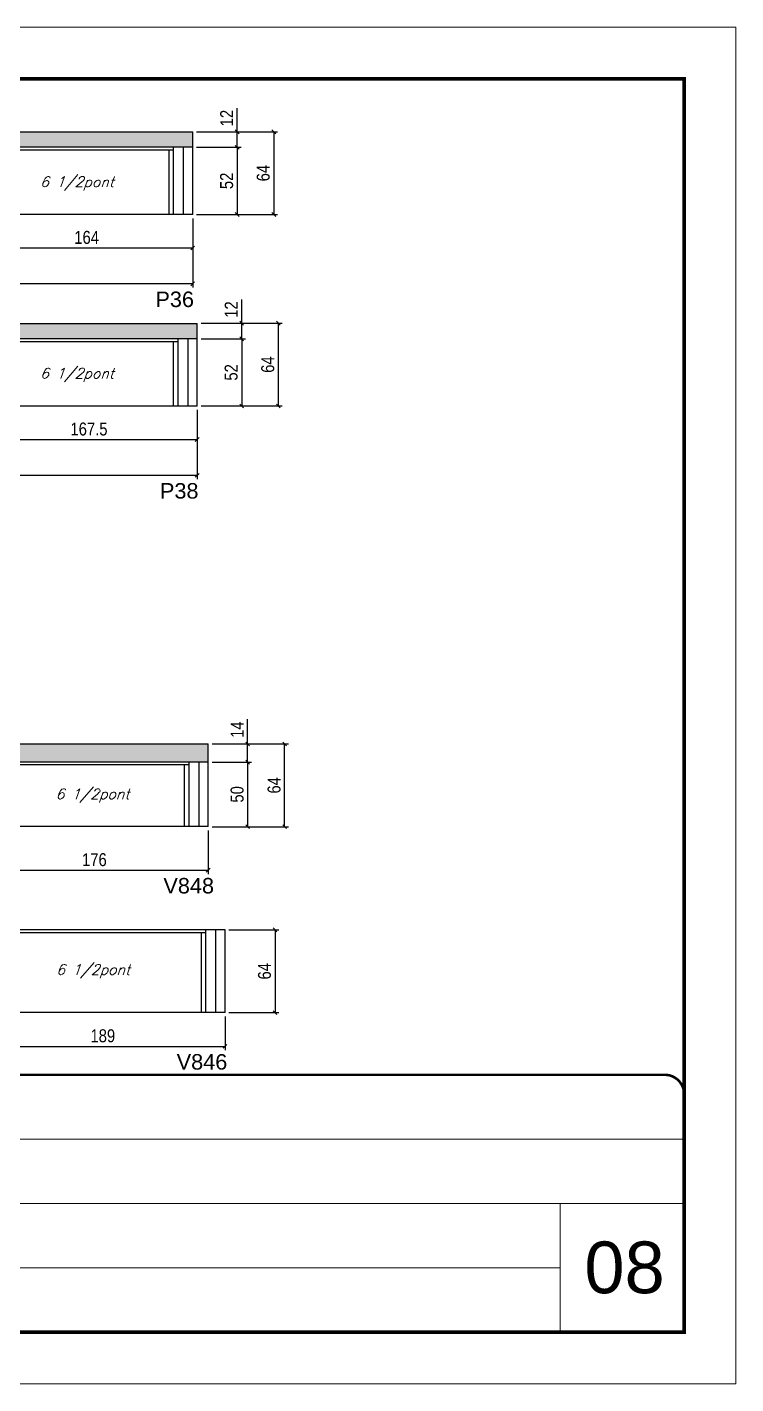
# Model space of a CAD drawing. Extents: x 3309 to 9590, y -2522 to 14608.
# Drawn here: x 9015 to 9563, y 12409 to 13459 of the extents above; entities that cross this region are included whole.
import ezdxf

# ---------------------------------------------------------------- set-up
doc = ezdxf.new("R2010")
doc.units = 0
doc.linetypes.add('CONTINUO', pattern=[0])
doc.linetypes.add('DASHED', pattern=[0.75, 0.5, -0.25])
for name, color, linetype in [('5', 5, 'Continuous'), ('COTA', 241, 'Continuous'), ('Painéis', 200, 'Continuous'), ('SARR_2.2x7', 40, 'Continuous'), ('SARR_3.5x7', 81, 'Continuous'), ('texto', 7, 'Continuous')]:
    doc.layers.add(name, color=color, linetype=linetype)
for name, color, linetype, lineweight in [('CARIMBO', 255, 'Continuous', 9), ('Folhas', 255, 'Continuous', 9), ('SARRAFO DE PRESSAO', 251, 'DASHED', 9)]:
    doc.layers.add(name, color=color, linetype=linetype, lineweight=lineweight)
doc.styles.add('ARIAL', font='arial.ttf')
doc.styles.add('COTA TECNICA', font='techl___.ttf', dxfattribs={"height": 10})
doc.styles.add('Romans', font='romans.shx')
doc.styles.get("Standard").update_dxf_attribs({"font": 'arial.ttf'})
doc.dimstyles.new('PAINEL', dxfattribs={"dimtxt": 10, "dimasz": 3, "dimexe": 3, "dimexo": 3, "dimgap": 3, "dimtad": 1, "dimdec": 1, "dimzin": 12, "dimdsep": 46, "dimtxsty": 'COTA TECNICA', "dimblk1": 'OBLIQUE', "dimblk2": 'OBLIQUE', "dimsah": 1, "dimcen": 0.9, "dimclrd": 4, "dimclre": 4, "dimclrt": 240, "dimadec": 1, "dimazin": 3, "dimtfac": 1, "dimtdec": 1, "dimtmove": 0, "dimatfit": 3, "dimfxl": 1, "dimtolj": 1, "dimtzin": 12, "dimarcsym": 0})

# ---------------------------------------------------------------- blocks, each defined once
blk = doc.blocks.new('9999999999')
at = {"color": 30, "linetype": 'CONTINUO'}
for p, q in [((98564.6, 34379.6), (99584, 34379.6)), ((98564.6, 34329.8), (99488, 34329.8)), ((99584, 34329.8), (99488, 34329.8)), ((99488, 34329.8), (99488, 34230.2)), ((98564.6, 34280), (99488, 34280))]:
    blk.add_line(p, q, dxfattribs=at)
at = {"color": 30, "linetype": 'CONTINUO', "const_width": 2}
blk.add_lwpolyline([(99584, 34230.2), (99584, 34414.4, 0.414214), (99569, 34429.4), (98229, 34429.4, 0.414214), (98214, 34414.4), (98214, 34245.2, 0.414214), (98229, 34230.2), (99584, 34230.2)], format="xyb", dxfattribs=at)
at = {"layer": 'Folhas'}
blk.add_lwpolyline([(98139, 34190.2), (99624, 34190.2), (99624, 35240.2), (98139, 35240.2)], close=True, dxfattribs=at)
at = {"layer": 'Folhas', "color": 30, "const_width": 3}
blk.add_lwpolyline([(98214, 34230.2), (99584, 34230.2), (99584, 35200.2), (98214, 35200.2)], close=True, dxfattribs=at)
blk = doc.blocks.new('_Oblique')
at = {"color": 0, "linetype": 'ByBlock', "lineweight": -2}
blk.add_line((-0.5, -0.5), (0.5, 0.5), dxfattribs=at)
blk = doc.blocks.new('*D1492')
at = {"layer": 'COTA', "color": 4, "linetype": 'ByBlock', "lineweight": -2, "transparency": 16777216}
for p, q in [((8490.8, 13311.3), (8490.8, 13257.7)), ((9142.8, 13311.3), (9142.8, 13257.7)), ((9142.8, 13260.7), (8490.8, 13260.7))]:
    blk.add_line(p, q, dxfattribs=at)
at = {"layer": 'Defpoints', "color": 0, "linetype": 'ByBlock', "transparency": 16777216}
for p in [(8490.8, 13314.3), (9142.8, 13314.3), (8490.8, 13260.7)]:
    blk.add_point(p, dxfattribs=at)
at = {"layer": 'COTA', "color": 4, "linetype": 'ByBlock', "lineweight": -2, "transparency": 16777216, "xscale": 3, "yscale": 3, "zscale": 3, "rotation": 180}
blk.add_blockref('_Oblique', (8490.8, 13260.7), dxfattribs=at)
at = {"layer": 'COTA', "color": 4, "linetype": 'ByBlock', "lineweight": -2, "transparency": 16777216, "xscale": 3, "yscale": 3, "zscale": 3}
blk.add_blockref('_Oblique', (9142.8, 13260.7), dxfattribs=at)
at = {"layer": 'COTA', "color": 240, "linetype": 'ByBlock', "transparency": 16777216, "insert": (8816.8, 13268.8), "char_height": 10, "attachment_point": 5, "style": 'COTA TECNICA'}
blk.add_mtext('\\A1;652', dxfattribs=at)
blk = doc.blocks.new('*D1491')
at = {"layer": 'COTA', "color": 4, "lineweight": -2, "transparency": 16777216}
for p, q in [((9145.8, 13378.3), (9208.5, 13378.3)), ((9205.5, 13378.3), (9205.5, 13314.3)), ((9145.8, 13314.3), (9208.5, 13314.3))]:
    blk.add_line(p, q, dxfattribs=at)
at = {"layer": 'Defpoints', "color": 0, "transparency": 16777216}
for p in [(9142.8, 13378.3, 0), (9142.8, 13314.3, 0), (9205.5, 13314.3)]:
    blk.add_point(p, dxfattribs=at)
at = {"layer": 'COTA', "color": 4, "lineweight": -2, "transparency": 16777216, "xscale": 3, "yscale": 3, "zscale": 3}
for p, rotation in [((9205.5, 13378.3), 90), ((9205.5, 13314.3), 270)]:
    blk.add_blockref('_Oblique', p, dxfattribs=dict(at, rotation=rotation))
at = {"layer": 'COTA', "color": 240, "transparency": 16777216, "insert": (9197.4, 13346.3), "char_height": 10, "attachment_point": 5, "rotation": 90, "style": 'COTA TECNICA'}
blk.add_mtext('\\A1;64', dxfattribs=at)
blk = doc.blocks.new('*D1493')
at = {"layer": 'COTA', "color": 4, "lineweight": -2, "transparency": 16777216}
for p, q in [((8978.8, 13311.3), (8978.8, 13285.4)), ((9142.8, 13311.3), (9142.8, 13285.4)), ((8978.8, 13288.4), (9142.8, 13288.4))]:
    blk.add_line(p, q, dxfattribs=at)
at = {"layer": 'Defpoints', "color": 0, "transparency": 16777216}
for p in [(8978.8, 13314.3, 0), (9142.8, 13314.3, 0), (9142.8, 13288.4)]:
    blk.add_point(p, dxfattribs=at)
at = {"layer": 'COTA', "color": 4, "lineweight": -2, "transparency": 16777216, "xscale": 3, "yscale": 3, "zscale": 3, "rotation": 180}
blk.add_blockref('_Oblique', (8978.8, 13288.4), dxfattribs=at)
at = {"layer": 'COTA', "color": 4, "lineweight": -2, "transparency": 16777216, "xscale": 3, "yscale": 3, "zscale": 3}
blk.add_blockref('_Oblique', (9142.8, 13288.4), dxfattribs=at)
at = {"layer": 'COTA', "color": 240, "transparency": 16777216, "insert": (9060.8, 13296.5), "char_height": 10, "attachment_point": 5, "style": 'COTA TECNICA'}
blk.add_mtext('\\A1;164', dxfattribs=at)
blk = doc.blocks.new('*D1494')
at = {"layer": 'COTA', "color": 4, "lineweight": -2, "transparency": 16777216}
for p, q in [((9145.8, 13366.3), (9180.2, 13366.3)), ((9177.2, 13366.3), (9177.2, 13314.3)), ((9145.8, 13314.3), (9180.2, 13314.3))]:
    blk.add_line(p, q, dxfattribs=at)
at = {"layer": 'Defpoints', "color": 0, "transparency": 16777216}
for p in [(9142.8, 13366.3, 0), (9142.8, 13314.3, 0), (9177.2, 13314.3)]:
    blk.add_point(p, dxfattribs=at)
at = {"layer": 'COTA', "color": 4, "lineweight": -2, "transparency": 16777216, "xscale": 3, "yscale": 3, "zscale": 3}
for p, rotation in [((9177.2, 13366.3), 90), ((9177.2, 13314.3), 270)]:
    blk.add_blockref('_Oblique', p, dxfattribs=dict(at, rotation=rotation))
at = {"layer": 'COTA', "color": 240, "transparency": 16777216, "insert": (9169.1, 13340.3), "char_height": 10, "attachment_point": 5, "rotation": 90, "style": 'COTA TECNICA'}
blk.add_mtext('\\A1;52', dxfattribs=at)
blk = doc.blocks.new('*D1495')
at = {"layer": 'COTA', "color": 4, "lineweight": -2, "transparency": 16777216}
for p, q in [((9177.2, 13378.3), (9177.2, 13396.6)), ((9145.8, 13378.3), (9180.2, 13378.3)), ((9177.2, 13366.3), (9177.2, 13378.3)), ((9145.8, 13366.3), (9180.2, 13366.3))]:
    blk.add_line(p, q, dxfattribs=at)
at = {"layer": 'Defpoints', "color": 0, "transparency": 16777216}
for p in [(9142.8, 13378.3, 0), (9177.2, 13378.3), (9142.8, 13366.3, 0)]:
    blk.add_point(p, dxfattribs=at)
at = {"layer": 'COTA', "color": 4, "lineweight": -2, "transparency": 16777216, "xscale": 3, "yscale": 3, "zscale": 3}
for p, rotation in [((9177.2, 13378.3), 90), ((9177.2, 13366.3), 270)]:
    blk.add_blockref('_Oblique', p, dxfattribs=dict(at, rotation=rotation))
at = {"layer": 'COTA', "color": 240, "transparency": 16777216, "insert": (9169.1, 13388.9), "char_height": 10, "attachment_point": 5, "rotation": 90, "style": 'COTA TECNICA'}
blk.add_mtext('\\A1;12', dxfattribs=at)
blk = doc.blocks.new('*D1499')
at = {"layer": 'COTA', "color": 4, "linetype": 'ByBlock', "lineweight": -2, "transparency": 16777216}
for p, q in [((8490.8, 13163.1), (8490.8, 13109.4)), ((9146.3, 13163.1), (9146.3, 13109.4)), ((9146.3, 13112.4), (8490.8, 13112.4))]:
    blk.add_line(p, q, dxfattribs=at)
at = {"layer": 'Defpoints', "color": 0, "linetype": 'ByBlock', "transparency": 16777216}
for p in [(8490.8, 13166.1), (9146.3, 13166.1), (8490.8, 13112.4)]:
    blk.add_point(p, dxfattribs=at)
at = {"layer": 'COTA', "color": 4, "linetype": 'ByBlock', "lineweight": -2, "transparency": 16777216, "xscale": 3, "yscale": 3, "zscale": 3, "rotation": 180}
blk.add_blockref('_Oblique', (8490.8, 13112.4), dxfattribs=at)
at = {"layer": 'COTA', "color": 4, "linetype": 'ByBlock', "lineweight": -2, "transparency": 16777216, "xscale": 3, "yscale": 3, "zscale": 3}
blk.add_blockref('_Oblique', (9146.3, 13112.4), dxfattribs=at)
at = {"layer": 'COTA', "color": 240, "linetype": 'ByBlock', "transparency": 16777216, "insert": (8818.6, 13120.5), "char_height": 10, "attachment_point": 5, "style": 'COTA TECNICA'}
blk.add_mtext('\\A1;655.5', dxfattribs=at)
blk = doc.blocks.new('*D1498')
at = {"layer": 'COTA', "color": 4, "lineweight": -2, "transparency": 16777216}
for p, q in [((9149.3, 13230.1), (9212, 13230.1)), ((9209, 13230.1), (9209, 13166.1)), ((9149.3, 13166.1), (9212, 13166.1))]:
    blk.add_line(p, q, dxfattribs=at)
at = {"layer": 'Defpoints', "color": 0, "transparency": 16777216}
for p in [(9146.3, 13230.1, 0), (9146.3, 13166.1, 0), (9209, 13166.1)]:
    blk.add_point(p, dxfattribs=at)
at = {"layer": 'COTA', "color": 4, "lineweight": -2, "transparency": 16777216, "xscale": 3, "yscale": 3, "zscale": 3}
for p, rotation in [((9209, 13230.1), 90), ((9209, 13166.1), 270)]:
    blk.add_blockref('_Oblique', p, dxfattribs=dict(at, rotation=rotation))
at = {"layer": 'COTA', "color": 240, "transparency": 16777216, "insert": (9200.9, 13198.1), "char_height": 10, "attachment_point": 5, "rotation": 90, "style": 'COTA TECNICA'}
blk.add_mtext('\\A1;64', dxfattribs=at)
blk = doc.blocks.new('*D1500')
at = {"layer": 'COTA', "color": 4, "lineweight": -2, "transparency": 16777216}
for p, q in [((8978.8, 13163.1), (8978.8, 13137.1)), ((9146.3, 13163.1), (9146.3, 13137.1)), ((8978.8, 13140.1), (9146.3, 13140.1))]:
    blk.add_line(p, q, dxfattribs=at)
at = {"layer": 'Defpoints', "color": 0, "transparency": 16777216}
for p in [(8978.8, 13166.1, 0), (9146.3, 13166.1, 0), (9146.3, 13140.1)]:
    blk.add_point(p, dxfattribs=at)
at = {"layer": 'COTA', "color": 4, "lineweight": -2, "transparency": 16777216, "xscale": 3, "yscale": 3, "zscale": 3, "rotation": 180}
blk.add_blockref('_Oblique', (8978.8, 13140.1), dxfattribs=at)
at = {"layer": 'COTA', "color": 4, "lineweight": -2, "transparency": 16777216, "xscale": 3, "yscale": 3, "zscale": 3}
blk.add_blockref('_Oblique', (9146.3, 13140.1), dxfattribs=at)
at = {"layer": 'COTA', "color": 240, "transparency": 16777216, "insert": (9062.6, 13148.2), "char_height": 10, "attachment_point": 5, "style": 'COTA TECNICA'}
blk.add_mtext('\\A1;167.5', dxfattribs=at)
blk = doc.blocks.new('*D1501')
at = {"layer": 'COTA', "color": 4, "lineweight": -2, "transparency": 16777216}
for p, q in [((9149.3, 13218.1), (9183.7, 13218.1)), ((9180.7, 13218.1), (9180.7, 13166.1)), ((9149.3, 13166.1), (9183.7, 13166.1))]:
    blk.add_line(p, q, dxfattribs=at)
at = {"layer": 'Defpoints', "color": 0, "transparency": 16777216}
for p in [(9146.3, 13218.1, 0), (9146.3, 13166.1, 0), (9180.7, 13166.1)]:
    blk.add_point(p, dxfattribs=at)
at = {"layer": 'COTA', "color": 4, "lineweight": -2, "transparency": 16777216, "xscale": 3, "yscale": 3, "zscale": 3}
for p, rotation in [((9180.7, 13218.1), 90), ((9180.7, 13166.1), 270)]:
    blk.add_blockref('_Oblique', p, dxfattribs=dict(at, rotation=rotation))
at = {"layer": 'COTA', "color": 240, "transparency": 16777216, "insert": (9172.6, 13192.1), "char_height": 10, "attachment_point": 5, "rotation": 90, "style": 'COTA TECNICA'}
blk.add_mtext('\\A1;52', dxfattribs=at)
blk = doc.blocks.new('*D1502')
at = {"layer": 'COTA', "color": 4, "lineweight": -2, "transparency": 16777216}
for p, q in [((9180.7, 13230.1), (9180.7, 13248.4)), ((9149.3, 13230.1), (9183.7, 13230.1)), ((9180.7, 13218.1), (9180.7, 13230.1)), ((9149.3, 13218.1), (9183.7, 13218.1))]:
    blk.add_line(p, q, dxfattribs=at)
at = {"layer": 'Defpoints', "color": 0, "transparency": 16777216}
for p in [(9146.3, 13230.1, 0), (9180.7, 13230.1), (9146.3, 13218.1, 0)]:
    blk.add_point(p, dxfattribs=at)
at = {"layer": 'COTA', "color": 4, "lineweight": -2, "transparency": 16777216, "xscale": 3, "yscale": 3, "zscale": 3}
for p, rotation in [((9180.7, 13230.1), 90), ((9180.7, 13218.1), 270)]:
    blk.add_blockref('_Oblique', p, dxfattribs=dict(at, rotation=rotation))
at = {"layer": 'COTA', "color": 240, "transparency": 16777216, "insert": (9172.6, 13240.7), "char_height": 10, "attachment_point": 5, "rotation": 90, "style": 'COTA TECNICA'}
blk.add_mtext('\\A1;12', dxfattribs=at)
blk = doc.blocks.new('*D1511')
at = {"layer": 'COTA', "color": 4, "lineweight": -2, "transparency": 16777216}
for p, q in [((8978.8, 12837.5), (8978.8, 12803.8)), ((9154.8, 12837.5), (9154.8, 12803.8)), ((8978.8, 12806.8), (9154.8, 12806.8))]:
    blk.add_line(p, q, dxfattribs=at)
at = {"layer": 'Defpoints', "color": 0, "transparency": 16777216}
for p in [(8978.8, 12840.5, 0), (9154.8, 12840.5, 0), (9154.8, 12806.8)]:
    blk.add_point(p, dxfattribs=at)
at = {"layer": 'COTA', "color": 4, "lineweight": -2, "transparency": 16777216, "xscale": 3, "yscale": 3, "zscale": 3, "rotation": 180}
blk.add_blockref('_Oblique', (8978.8, 12806.8), dxfattribs=at)
at = {"layer": 'COTA', "color": 4, "lineweight": -2, "transparency": 16777216, "xscale": 3, "yscale": 3, "zscale": 3}
blk.add_blockref('_Oblique', (9154.8, 12806.8), dxfattribs=at)
at = {"layer": 'COTA', "color": 240, "transparency": 16777216, "insert": (9066.8, 12814.9), "char_height": 10, "attachment_point": 5, "style": 'COTA TECNICA'}
blk.add_mtext('\\A1;176', dxfattribs=at)
blk = doc.blocks.new('*D1515')
at = {"layer": 'COTA', "color": 4, "lineweight": -2, "transparency": 16777216}
for p, q in [((8978.8, 12693.6), (8978.8, 12667.5)), ((9167.8, 12693.6), (9167.8, 12667.5)), ((8978.8, 12670.5), (9167.8, 12670.5))]:
    blk.add_line(p, q, dxfattribs=at)
at = {"layer": 'Defpoints', "color": 0, "transparency": 16777216}
for p in [(8978.8, 12696.6, 0), (9167.8, 12696.6, 0), (9167.8, 12670.5)]:
    blk.add_point(p, dxfattribs=at)
at = {"layer": 'COTA', "color": 4, "lineweight": -2, "transparency": 16777216, "xscale": 3, "yscale": 3, "zscale": 3, "rotation": 180}
blk.add_blockref('_Oblique', (8978.8, 12670.5), dxfattribs=at)
at = {"layer": 'COTA', "color": 4, "lineweight": -2, "transparency": 16777216, "xscale": 3, "yscale": 3, "zscale": 3}
blk.add_blockref('_Oblique', (9167.8, 12670.5), dxfattribs=at)
at = {"layer": 'COTA', "color": 240, "transparency": 16777216, "insert": (9073.3, 12678.6), "char_height": 10, "attachment_point": 5, "style": 'COTA TECNICA'}
blk.add_mtext('\\A1;189', dxfattribs=at)
blk = doc.blocks.new('*D1516')
at = {"layer": 'COTA', "color": 4, "lineweight": -2, "transparency": 16777216}
for p, q in [((9157.8, 12890.5), (9188.3, 12890.5)), ((9185.3, 12890.5), (9185.3, 12840.5)), ((9157.8, 12840.5), (9188.3, 12840.5))]:
    blk.add_line(p, q, dxfattribs=at)
at = {"layer": 'Defpoints', "color": 0, "transparency": 16777216}
for p in [(9154.8, 12890.5, 0), (9154.8, 12840.5, 0), (9185.3, 12840.5)]:
    blk.add_point(p, dxfattribs=at)
at = {"layer": 'COTA', "color": 4, "lineweight": -2, "transparency": 16777216, "xscale": 3, "yscale": 3, "zscale": 3}
for p, rotation in [((9185.3, 12890.5), 90), ((9185.3, 12840.5), 270)]:
    blk.add_blockref('_Oblique', p, dxfattribs=dict(at, rotation=rotation))
at = {"layer": 'COTA', "color": 240, "transparency": 16777216, "insert": (9177.2, 12865.5), "char_height": 10, "attachment_point": 5, "rotation": 90, "style": 'COTA TECNICA'}
blk.add_mtext('\\A1;50', dxfattribs=at)
blk = doc.blocks.new('*D1517')
at = {"layer": 'COTA', "color": 4, "lineweight": -2, "transparency": 16777216}
for p, q in [((9185.3, 12904.5), (9185.3, 12923.7)), ((9157.8, 12904.5), (9188.3, 12904.5)), ((9185.3, 12890.5), (9185.3, 12904.5)), ((9157.8, 12890.5), (9188.3, 12890.5))]:
    blk.add_line(p, q, dxfattribs=at)
at = {"layer": 'Defpoints', "color": 0, "transparency": 16777216}
for p in [(9154.8, 12904.5, 0), (9185.3, 12904.5), (9154.8, 12890.5, 0)]:
    blk.add_point(p, dxfattribs=at)
at = {"layer": 'COTA', "color": 4, "lineweight": -2, "transparency": 16777216, "xscale": 3, "yscale": 3, "zscale": 3}
for p, rotation in [((9185.3, 12904.5), 90), ((9185.3, 12890.5), 270)]:
    blk.add_blockref('_Oblique', p, dxfattribs=dict(at, rotation=rotation))
at = {"layer": 'COTA', "color": 240, "transparency": 16777216, "insert": (9177.2, 12915.6), "char_height": 10, "attachment_point": 5, "rotation": 90, "style": 'COTA TECNICA'}
blk.add_mtext('\\A1;14', dxfattribs=at)
blk = doc.blocks.new('*D1518')
at = {"layer": 'COTA', "color": 4, "lineweight": -2, "transparency": 16777216}
for p, q in [((9157.8, 12904.5), (9216.9, 12904.5)), ((9213.9, 12840.5), (9213.9, 12904.5)), ((9157.8, 12840.5), (9216.9, 12840.5))]:
    blk.add_line(p, q, dxfattribs=at)
at = {"layer": 'Defpoints', "color": 0, "transparency": 16777216}
for p in [(9154.8, 12904.5, 0), (9213.9, 12904.5), (9154.8, 12840.5, 0)]:
    blk.add_point(p, dxfattribs=at)
at = {"layer": 'COTA', "color": 4, "lineweight": -2, "transparency": 16777216, "xscale": 3, "yscale": 3, "zscale": 3}
for p, rotation in [((9213.9, 12904.5), 90), ((9213.9, 12840.5), 270)]:
    blk.add_blockref('_Oblique', p, dxfattribs=dict(at, rotation=rotation))
at = {"layer": 'COTA', "color": 240, "transparency": 16777216, "insert": (9205.8, 12872.5), "char_height": 10, "attachment_point": 5, "rotation": 90, "style": 'COTA TECNICA'}
blk.add_mtext('\\A1;64', dxfattribs=at)
blk = doc.blocks.new('*D1519')
at = {"layer": 'COTA', "color": 4, "lineweight": -2, "transparency": 16777216}
for p, q in [((9170.8, 12760.6), (9209.5, 12760.6)), ((9206.5, 12760.6), (9206.5, 12696.6)), ((9170.8, 12696.6), (9209.5, 12696.6))]:
    blk.add_line(p, q, dxfattribs=at)
at = {"layer": 'Defpoints', "color": 0, "transparency": 16777216}
for p in [(9167.8, 12760.6, 0), (9167.8, 12696.6, 0), (9206.5, 12696.6)]:
    blk.add_point(p, dxfattribs=at)
at = {"layer": 'COTA', "color": 4, "lineweight": -2, "transparency": 16777216, "xscale": 3, "yscale": 3, "zscale": 3}
for p, rotation in [((9206.5, 12760.6), 90), ((9206.5, 12696.6), 270)]:
    blk.add_blockref('_Oblique', p, dxfattribs=dict(at, rotation=rotation))
at = {"layer": 'COTA', "color": 240, "transparency": 16777216, "insert": (9198.4, 12728.6), "char_height": 10, "attachment_point": 5, "rotation": 90, "style": 'COTA TECNICA'}
blk.add_mtext('\\A1;64', dxfattribs=at)

msp = doc.modelspace()

# ---------------------------------------------------------------- hatches: boundary and pattern name
at = {"layer": 'COTA'}
h = msp.add_hatch(dxfattribs=at)
h.set_pattern_fill('AR-CONC', color=256, scale=0.03)
h.set_pattern_definition([(50, (1564.066, 102.283), (5.4655401, -0.4781726), [0.5715, -6.2865]), (355, (1564.066, 102.283), (-1.0573026, 5.7317054), [0.4572, -5.0292175]), (100.451445, (1564.5216, 102.243), (4.4082374, 5.2535326), [0.4857003, -5.3427073]), (46.1842, (1564.066, 103.807), (8.1323712, -1.2612698), [0.85725, -9.42975]), (96.63556, (1564.744, 103.702), (7.122124, 7.4227837), [0.7285507, -8.0140682]), (351.18415, (1564.066, 103.807), (7.122124, 7.4227837), [0.685799, -7.543792]), (21, (1564.828, 103.426), (4.5484317, -3.067956), [0.5715, -6.2865]), (326, (1564.828, 103.426), (1.8540609, 5.525639), [0.4572, -5.0292]), (71.451445, (1565.207, 103.17), (6.4024926, 2.457683), [0.4857003, -5.3426981]), (37.5, (1564.066, 102.2828), (0.0926581, 2.53665117), [0, -4.96824, 0, -5.1054, 0, -5.04825]), (7.5, (1564.066, 102.2828), (2.00458988, 3.00541724), [0, -2.91084, 0, -4.85394, 0, -1.92405]), (327.5, (1562.3668, 102.2828), (4.06771786, -0.17186232), [0, -1.905, 0, -5.9436, 0, -7.8867]), (317.5, (1561.605, 102.2828), (4.44387544, 0.7627947), [0, -2.4765, 0, -3.94716, 0, -5.6007])])
h.paths.add_polyline_path([(9142.81, 13366.29), (9142.81, 13378.29), (8490.81, 13378.29), (8490.81, 13366.29)])
h = msp.add_hatch(dxfattribs=at)
h.set_pattern_fill('AR-CONC', color=256, scale=0.03)
h.set_pattern_definition([(50, (1564.066, -45.953), (5.4655401, -0.4781726), [0.5715, -6.2865]), (355, (1564.066, -45.953), (-1.0573026, 5.7317054), [0.4572, -5.0292175]), (100.451445, (1564.5216, -45.993), (4.4082374, 5.2535326), [0.4857003, -5.3427073]), (46.1842, (1564.066, -44.429), (8.1323712, -1.2612698), [0.85725, -9.42975]), (96.63556, (1564.744, -44.534), (7.122124, 7.4227837), [0.7285507, -8.0140682]), (351.18415, (1564.066, -44.429), (7.122124, 7.4227837), [0.685799, -7.543792]), (21, (1564.828, -44.81), (4.5484317, -3.067956), [0.5715, -6.2865]), (326, (1564.828, -44.81), (1.8540609, 5.525639), [0.4572, -5.0292]), (71.451445, (1565.207, -45.066), (6.4024926, 2.457683), [0.4857003, -5.3426981]), (37.5, (1564.066, -45.9532), (0.0926581, 2.53665117), [0, -4.96824, 0, -5.1054, 0, -5.04825]), (7.5, (1564.066, -45.9532), (2.00458988, 3.00541724), [0, -2.91084, 0, -4.85394, 0, -1.92405]), (327.5, (1562.3668, -45.9532), (4.06771786, -0.17186232), [0, -1.905, 0, -5.9436, 0, -7.8867]), (317.5, (1561.605, -45.953), (4.44387544, 0.7627947), [0, -2.4765, 0, -3.94716, 0, -5.6007])])
h.paths.add_polyline_path([(9146.31, 13218.05), (9146.31, 13230.05), (8490.81, 13230.05), (8490.81, 13218.05)])
h = msp.add_hatch(dxfattribs=at)
h.set_pattern_fill('AR-CONC', color=256, scale=0.03)
h.set_pattern_definition([(50, (1565.1386, 0), (5.4655401, -0.4781726), [0.5715, -6.2865]), (355, (1565.1386, 0), (-1.0573026, 5.7317054), [0.4572, -5.0292175]), (100.451445, (1565.594, -0.04), (4.4082374, 5.2535326), [0.4857003, -5.3427073]), (46.1842, (1565.1386, 1.524), (8.1323712, -1.2612698), [0.85725, -9.42975]), (96.63556, (1565.816, 1.419), (7.122124, 7.4227837), [0.7285507, -8.0140682]), (351.18415, (1565.139, 1.524), (7.122124, 7.4227837), [0.685799, -7.543792]), (21, (1565.9006, 1.143), (4.5484317, -3.067956), [0.5715, -6.2865]), (326, (1565.9006, 1.143), (1.8540609, 5.525639), [0.4572, -5.0292]), (71.451445, (1566.2796, 0.8873), (6.4024926, 2.457683), [0.4857003, -5.3426981]), (37.5, (1565.1386, 0), (0.0926581, 2.53665117), [0, -4.96824, 0, -5.1054, 0, -5.04825]), (7.5, (1565.1386, 0), (2.00458988, 3.00541724), [0, -2.91084, 0, -4.85394, 0, -1.92405]), (327.5, (1563.4393, 0), (4.06771786, -0.17186232), [0, -1.905, 0, -5.9436, 0, -7.8867]), (317.5, (1562.6773, 0), (4.4438754, 0.7627947), [0, -2.4765, 0, -3.94716, 0, -5.6007])])
h.paths.add_polyline_path([(9154.81, 12890.55), (9154.81, 12904.55), (8490.81, 12904.55), (8490.81, 12890.55)])

# ---------------------------------------------------------------- linework, layer by layer
for p, q in [((8490.81, 13378.29, 0), (9142.81, 13378.29, 0)), ((9142.81, 13366.29, 0), (9142.81, 13378.29, 0)), ((8490.81, 13230.05, 0), (9146.31, 13230.05, 0)), ((9146.31, 13218.05, 0), (9146.31, 13230.05, 0)), ((8490.81, 12904.55, 0), (9154.81, 12904.55, 0)), ((9154.81, 12890.55, 0), (9154.81, 12904.55, 0))]:
    msp.add_line(p, q, dxfattribs=at)
at = {"layer": 'Painéis', "linetype": 'ByBlock'}
for p, q in [((9142.81, 13366.29, 0), (8490.81, 13366.29, 0)), ((9142.81, 13314.29, 0), (9142.81, 13366.29, 0)), ((9142.81, 13314.29, 0), (8490.81, 13314.29, 0)), ((9146.31, 13218.05, 0), (8490.81, 13218.05, 0)), ((9146.31, 13166.05, 0), (9146.31, 13218.05, 0)), ((9146.31, 13166.05, 0), (8490.81, 13166.05, 0)), ((9154.81, 12890.55, 0), (8490.81, 12890.55, 0)), ((9154.81, 12840.55, 0), (9154.81, 12890.55, 0)), ((9154.81, 12840.55, 0), (8490.81, 12840.55, 0)), ((9167.81, 12760.63, 0), (8490.81, 12760.63, 0)), ((9167.81, 12696.63, 0), (9167.81, 12760.63, 0)), ((9167.81, 12696.63, 0), (8490.81, 12696.63, 0))]:
    msp.add_line(p, q, dxfattribs=at)
at = {"layer": 'SARR_2.2x7', "linetype": 'Continuous'}
for p, q in [((9127.81, 13364.09, 0), (8978.81, 13364.09, 0)), ((9135.81, 13314.29, 0), (9135.81, 13366.29, 0)), ((9131.31, 13215.85, 0), (8978.81, 13215.85, 0)), ((9139.31, 13166.05, 0), (9139.31, 13218.05, 0)), ((9139.81, 12888.35, 0), (8978.81, 12888.35, 0)), ((9147.81, 12840.55, 0), (9147.81, 12890.55, 0)), ((9152.81, 12758.43, 0), (8978.81, 12758.43, 0)), ((9160.81, 12696.63, 0), (9160.81, 12760.63, 0))]:
    msp.add_line(p, q, dxfattribs=at)
at = {"layer": 'SARR_3.5x7'}
for p, q in [((9124.31, 13364.09, 0), (9124.31, 13314.29, 0)), ((9127.81, 13366.29, 0), (9127.81, 13314.29, 0)), ((9127.81, 13215.85, 0), (9127.81, 13166.05, 0)), ((9131.31, 13218.05, 0), (9131.31, 13166.05, 0)), ((9136.31, 12888.35, 0), (9136.31, 12840.55, 0)), ((9139.81, 12890.55, 0), (9139.81, 12840.55, 0)), ((9149.31, 12758.43, 0), (9149.31, 12696.63, 0)), ((9152.81, 12760.63, 0), (9152.81, 12696.63, 0))]:
    msp.add_line(p, q, dxfattribs=at)

# ---------------------------------------------------------------- block references
at = {"layer": 'SARRAFO DE PRESSAO', "color": 6, "linetype": 'ByBlock'}
msp.add_blockref('9999999999', (-90061.11, -21780.92), dxfattribs=at)

# ---------------------------------------------------------------- texts
at = {"layer": '5', "linetype": 'Continuous'}
for s, p in [('P36', (9113.99, 13242.65, 0)), ('P38', (9117.49, 13094.42, 0)), ('V848', (9120.16, 12788.82)), ('V846', (9130.43, 12652.49, 0))]:
    msp.add_text(s, height=12, rotation=0.00004, dxfattribs=at).set_placement(p)
at = {"layer": 'CARIMBO', "style": 'ARIAL'}
msp.add_text('08', height=40, dxfattribs=at).set_placement((9445.73, 12479.43))
at = {"layer": 'texto', "color": 2, "char_height": 8, "attachment_point": 5, "style": 'Romans'}
for insert in [(9053.31, 13338.29, 0), (9053.31, 13190.05, 0), (9065.31, 12864.55, 0), (9065.81, 12728.63, 0)]:
    msp.add_mtext('{\\Q19;\\C256;6 1/2pont}', dxfattribs=dict(at, insert=insert))

# ---------------------------------------------------------------- dimensions: what is measured, and where the dimension line sits
at = {"layer": 'COTA'}
for base, p1, p2, picture, middle in [((9177.17, 13378.29), (9142.81, 13366.29, 0), (9142.81, 13378.29, 0), '*D1495', (9169.11, 13388.95)), ((9205.53, 13314.29), (9142.81, 13378.29, 0), (9142.81, 13314.29, 0), '*D1491', (9197.42, 13346.29)), ((9177.17, 13314.29), (9142.81, 13366.29, 0), (9142.81, 13314.29, 0), '*D1494', (9169.06, 13340.29)), ((9180.67, 13230.05), (9146.31, 13218.05, 0), (9146.31, 13230.05, 0), '*D1502', (9172.61, 13240.71)), ((9209.03, 13166.05), (9146.31, 13230.05, 0), (9146.31, 13166.05, 0), '*D1498', (9200.92, 13198.05)), ((9180.67, 13166.05), (9146.31, 13218.05, 0), (9146.31, 13166.05, 0), '*D1501', (9172.56, 13192.05)), ((9185.31, 12904.55), (9154.81, 12890.55, 0), (9154.81, 12904.55, 0), '*D1517', (9177.24, 12915.61)), ((9213.95, 12904.55), (9154.81, 12840.55, 0), (9154.81, 12904.55, 0), '*D1518', (9205.84, 12872.55)), ((9185.31, 12840.55), (9154.81, 12890.55, 0), (9154.81, 12840.55, 0), '*D1516', (9177.2, 12865.55)), ((9206.47, 12696.63), (9167.81, 12760.63, 0), (9167.81, 12696.63, 0), '*D1519', (9198.37, 12728.63))]:
    dim = msp.add_linear_dim(base=base, p1=p1, p2=p2, angle=90, dimstyle='PAINEL', dxfattribs=at)
    dim.commit()
    dim.dimension.update_dxf_attribs({"geometry": picture, "text_midpoint": middle})
at = {"layer": 'COTA', "linetype": 'ByBlock'}
for base, p1, p2, picture, middle in [((8490.81, 13260.66, 0), (9142.81, 13314.29, 0), (8490.81, 13314.29, 0), '*D1492', (8816.81, 13268.77, 0)), ((8490.81, 13112.43, 0), (9146.31, 13166.05, 0), (8490.81, 13166.05, 0), '*D1499', (8818.56, 13120.54, 0))]:
    dim = msp.add_linear_dim(base=base, p1=p1, p2=p2, angle=180, dimstyle='PAINEL', dxfattribs=at)
    dim.commit()
    dim.dimension.update_dxf_attribs({"geometry": picture, "text_midpoint": middle})
at = {"layer": 'COTA'}
for base, p1, p2, picture, middle in [((9142.81, 13288.37), (8978.81, 13314.29, 0), (9142.81, 13314.29, 0), '*D1493', (9060.81, 13296.48)), ((9146.31, 13140.14), (8978.81, 13166.05, 0), (9146.31, 13166.05, 0), '*D1500', (9062.56, 13148.25)), ((9154.81, 12806.83), (8978.81, 12840.55, 0), (9154.81, 12840.55, 0), '*D1511', (9066.81, 12814.93)), ((9167.81, 12670.5), (8978.81, 12696.63, 0), (9167.81, 12696.63, 0), '*D1515', (9073.31, 12678.6))]:
    dim = msp.add_linear_dim(base=base, p1=p1, p2=p2, dimstyle='PAINEL', dxfattribs=at)
    dim.commit()
    dim.dimension.update_dxf_attribs({"geometry": picture, "text_midpoint": middle})

doc.saveas('drawing.dxf')
